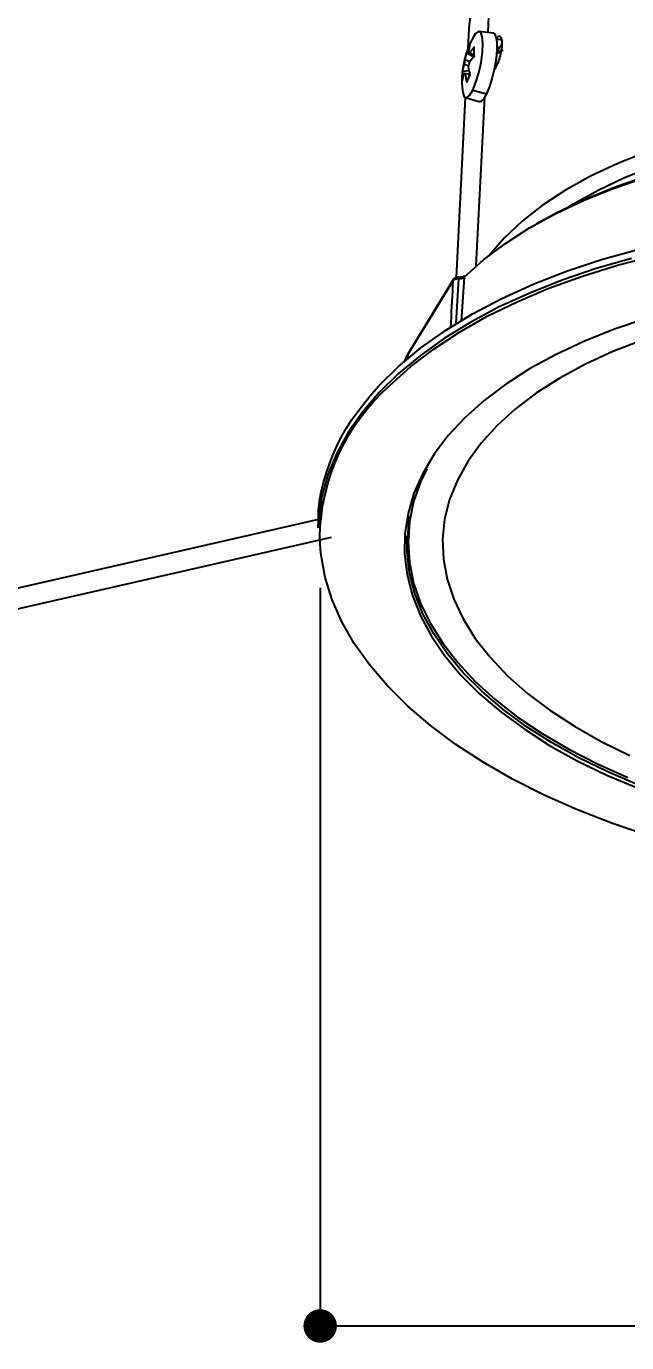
# Model space of a CAD drawing. Header units: millimetres. Extents: x 14 to 828, y 15 to 581.
# Drawn here: x 331.41 to 344.88, y 479.19 to 508.68 of the extents above; entities that cross this region are included whole.
import ezdxf

# ---------------------------------------------------------------- set-up
doc = ezdxf.new("R2010")
doc.units = ezdxf.units.MM
doc.header["$LTSCALE"] = 0.2
doc.layers.get('Defpoints').update_dxf_attribs({"color": 5})
doc.layers.add('1_シンボル', color=2, linetype='Continuous')
doc.layers.add('1_寸法', color=7, linetype='Continuous')
doc.styles.add('Dim', font='simplex.shx', dxfattribs={"width": 0.8, "bigfont": 'extfont2.shx'})
doc.dimstyles.new('1-1', dxfattribs={"dimtxt": 3, "dimasz": 0.75, "dimexe": 0, "dimexo": 1, "dimgap": 0.5, "dimtad": 1, "dimdec": 0, "dimtxsty": 'Dim', "dimblk": 'DOT', "dimcen": 2.5, "dimadec": 0, "dimazin": 0, "dimtfac": 1, "dimtdec": 0, "dimtix": 1, "dimtmove": 2, "dimatfit": 3, "dimldrblk": '引出', "dimfxl": 1, "dimlwd": -1, "dimlwe": -1, "dimarcsym": 0})

# ---------------------------------------------------------------- blocks, each defined once
blk = doc.blocks.new('_Dot')
at = {"color": 0, "linetype": 'ByBlock', "lineweight": -2}
blk.add_line((-0.5, 0), (-1, 0), dxfattribs=at)
at = {"color": 0, "linetype": 'ByBlock', "const_width": 0.5}
blk.add_lwpolyline([(-0.25, 0, 1), (0.25, 0, 1)], format="xyb", close=True, dxfattribs=at)
blk = doc.blocks.new('*D9')
at = {"layer": '1_寸法', "color": 0, "transparency": 16777216}
for p, q in [((338.003, 496.098), (338.003, 479.562)), ((365.521, 495.016), (365.521, 479.562)), ((338.753, 479.562), (364.771, 479.562))]:
    blk.add_line(p, q, dxfattribs=at)
at = {"layer": 'Defpoints', "color": 0, "transparency": 16777216}
for p in [(338.003, 497.098), (365.521, 496.016), (365.521, 479.562)]:
    blk.add_point(p, dxfattribs=at)
at = {"layer": '1_寸法', "color": 0, "transparency": 16777216, "xscale": 0.75, "yscale": 0.75, "zscale": 0.75, "rotation": 180}
blk.add_blockref('_Dot', (338.003, 479.562), dxfattribs=at)
at = {"layer": '1_寸法', "color": 0, "transparency": 16777216, "xscale": 0.75, "yscale": 0.75, "zscale": 0.75}
blk.add_blockref('_Dot', (365.521, 479.562), dxfattribs=at)
at = {"layer": '1_寸法', "color": 0, "transparency": 16777216, "insert": (351.762, 481.562), "char_height": 3, "attachment_point": 5, "style": 'Dim'}
blk.add_mtext('%%C110', dxfattribs=at)
blk = doc.blocks.new('引出')
at = {"color": 0, "linetype": 'ByBlock', "lineweight": -2}
for p, q in [((-3.864, 1.035), (0, 0)), ((0, 0), (-1, 0))]:
    blk.add_line(p, q, dxfattribs=at)

msp = doc.modelspace()

# ---------------------------------------------------------------- linework, layer by layer
at = {"layer": '1_シンボル', "color": 7}
for points in [[(341.852, 510.218, 0.126909), (341.336, 508.616), (341.314, 508.185)], [(341.424, 507.253), (341.495, 507.428), (341.56, 507.641), (341.61, 507.873), (341.641, 508.101), (341.651, 508.301), (341.638, 508.455), (341.604, 508.548), (341.551, 508.57), (341.485, 508.519), (341.439, 508.448, 0.157327), (341.192, 507.247), (341.199, 507.198), (341.234, 507.105), (341.286, 507.083), (341.352, 507.134), (341.424, 507.253), (341.731, 507.168), (341.663, 507.054), (341.6, 506.997), (341.563, 506.993), (341.262, 507.084)], [(341.367, 507.605), (341.251, 507.621, 0.034189), (341.289, 507.435, -0.033006), (341.368, 507.596, -0.034189), (341.33, 507.782, 0.025553), (341.352, 507.881, -0.035696), (341.46, 508.021), (341.459, 508.043), (341.458, 508.066), (341.457, 508.088), (341.457, 508.109), (341.456, 508.131), (341.457, 508.152), (341.457, 508.173), (341.458, 508.195), (341.459, 508.216, 0.035696), (341.35, 508.076, 0.433303), (341.327, 508.085, -0.040464), (341.362, 508.256, 0.047404), (341.283, 508.095, 0.040464), (341.249, 507.924, 0.025553), (341.227, 507.825), (341.336, 507.809)], [(342.081, 508.283, 0.013376), (341.958, 508.098)], [(341.347, 507.686), (341.191, 507.67), (341.19, 507.648), (341.189, 507.626), (341.188, 507.605), (341.188, 507.583), (341.188, 507.561), (341.189, 507.54), (341.19, 507.518), (341.192, 507.497), (341.193, 507.475, -0.044306), (341.229, 507.63), (341.365, 507.61)], [(341.227, 507.825, 0.044306), (341.191, 507.67)], [(341.229, 507.63, 0.433303), (341.251, 507.621)], [(355.377, 505.748, 0.279296), (355.366, 505.737), (354.524, 505.885), (353.668, 506), (352.804, 506.082), (351.934, 506.131), (351.065, 506.146), (350.2, 506.128), (349.344, 506.076), (348.501, 505.991), (347.677, 505.873), (346.874, 505.723), (346.099, 505.541), (345.354, 505.329), (344.643, 505.088), (343.971, 504.818), (343.341, 504.522), (342.852, 504.257)], [(345.371, 490.546), (344.554, 490.823), (343.77, 491.128), (343.023, 491.459), (342.318, 491.815), (341.656, 492.194), (341.042, 492.594), (340.477, 493.015), (339.965, 493.453), (339.509, 493.906), (339.109, 494.373), (338.768, 494.851), (338.488, 495.339), (338.27, 495.833), (338.115, 496.332), (338.023, 496.832), (338.01, 496.963), (337.996, 497.234, -0.211322), (339.572, 500.641), (340.037, 501.058), (340.556, 501.456), (341.128, 501.832), (341.75, 502.185), (342.418, 502.513), (343.13, 502.814), (343.882, 503.087), (344.671, 503.33), (345.493, 503.543)], [(340.993, 503.014), (339.976, 501.354, 0.12692), (339.968, 501.329, 0.0375), (339.89, 501.178)], [(340.992, 503.013, 0.123484), (340.985, 502.989), (339.968, 501.329), (339.964, 501.241)], [(341.246, 503.094, 0.189262), (341.232, 503.063), (341.169, 502.173), (341.162, 502.083)]]:
    msp.add_lwpolyline(points, format="xyb", dxfattribs=at)
for points in [[(341.768, 508.548), (341.786, 508.906)], [(341.568, 508.571), (341.88, 508.535), (341.904, 508.525), (341.943, 508.458), (341.964, 508.335), (341.965, 508.166), (341.947, 507.964), (341.911, 507.746), (341.861, 507.529), (341.799, 507.331), (341.731, 507.168), (341.733, 507.168), (341.665, 507.053), (341.602, 506.996), (341.569, 506.991), (341.567, 506.992)], [(341.884, 508.535), (341.887, 508.534), (341.907, 508.525), (341.945, 508.458), (341.966, 508.335), (341.968, 508.166), (341.95, 507.964), (341.914, 507.745), (341.863, 507.529), (341.801, 507.331), (341.733, 507.168)], [(341.917, 507.73), (341.933, 507.753), (341.948, 507.778), (341.963, 507.806), (341.978, 507.837), (341.993, 507.872), (342.007, 507.908), (342.02, 507.946), (342.033, 507.985), (342.045, 508.025), (342.055, 508.066), (342.064, 508.107), (342.071, 508.147), (342.077, 508.185), (342.081, 508.223), (342.084, 508.261), (342.085, 508.295), (342.085, 508.327), (342.082, 508.356), (342.078, 508.382), (342.072, 508.405), (342.065, 508.423), (342.056, 508.438), (342.046, 508.449), (342.035, 508.456), (342.022, 508.459), (342.009, 508.457), (341.996, 508.45), (341.981, 508.439), (341.966, 508.424), (341.952, 508.407)], [(341.957, 508.406), (342.075, 508.382)], [(341.361, 507.893), (341.249, 507.924)], [(341.283, 508.095), (341.442, 508)], [(341.327, 508.085), (341.343, 508.081)], [(341.459, 508.046), (341.35, 508.076)], [(341.963, 508.097), (342.056, 508.078)], [(342.095, 508.119), (342.09, 508.133), (342.084, 508.142), (342.076, 508.147), (342.068, 508.148), (342.059, 508.146), (342.05, 508.141), (342.04, 508.134), (342.03, 508.124), (342.021, 508.114), (342.011, 508.102), (342.001, 508.089)], [(341.056, 503.059), (341.259, 507.085)], [(341.504, 503.314), (341.694, 507.096)], [(355.75, 506.332), (355.718, 506.339), (354.915, 506.505), (354.094, 506.637), (353.262, 506.736), (352.421, 506.802), (351.579, 506.833), (350.738, 506.83), (349.905, 506.793), (349.084, 506.721), (348.28, 506.616), (347.497, 506.478), (346.741, 506.307), (346.016, 506.105), (345.325, 505.873), (344.674, 505.612), (344.066, 505.324), (343.504, 505.01), (342.991, 504.673), (342.532, 504.314), (342.128, 503.935), (341.789, 503.549)], [(343.564, 504.632), (343.685, 504.707), (344.235, 505.013), (344.829, 505.295), (345.466, 505.55), (346.141, 505.777), (346.849, 505.974), (347.588, 506.141), (348.353, 506.276), (349.139, 506.379), (349.941, 506.449), (350.756, 506.486), (351.577, 506.489), (352.401, 506.458), (353.222, 506.394), (354.036, 506.297), (354.837, 506.167), (355.609, 506.009)], [(341.054, 502.023), (341.113, 503.031), (341.124, 503.031), (341.135, 503.03), (341.146, 503.031), (341.156, 503.032), (341.167, 503.033), (341.177, 503.035), (341.187, 503.038), (341.196, 503.041), (341.205, 503.045), (341.212, 503.049), (341.219, 503.053), (341.226, 503.058), (341.232, 503.063), (341.666, 503.451), (342.155, 503.819), (342.696, 504.166), (343.284, 504.489), (343.919, 504.787), (344.595, 505.058), (345.31, 505.301)], [(339.317, 500.628), (339.759, 501.062), (340.258, 501.477), (340.812, 501.87), (341.419, 502.24), (342.075, 502.586), (342.778, 502.904), (343.523, 503.194), (344.308, 503.455), (345.129, 503.685), (345.981, 503.883), (346.861, 504.048), (347.765, 504.179), (348.688, 504.277), (349.625, 504.339), (350.573, 504.367), (351.526, 504.359), (352.481, 504.316), (353.432, 504.239), (354.376, 504.126), (355.307, 503.98), (356.221, 503.801)], [(344.985, 503.482), (344.188, 503.253), (343.426, 502.994), (342.702, 502.707), (342.019, 502.394), (341.381, 502.055), (340.79, 501.692), (340.249, 501.308), (339.761, 500.903), (339.327, 500.479), (338.951, 500.039), (338.633, 499.584), (338.375, 499.117), (338.177, 498.639), (338.042, 498.153), (337.97, 497.661), (337.958, 497.455), (337.964, 497.631), (307.87, 490.764)], [(340.934, 501.937), (340.94, 502.054), (340.945, 502.171), (340.951, 502.288), (340.957, 502.405), (340.962, 502.521), (340.968, 502.638), (340.974, 502.755), (340.979, 502.872), (340.985, 502.989), (340.988, 502.992), (340.99, 502.995), (340.993, 502.998), (340.995, 503.001), (340.998, 503.003), (341.001, 503.006), (341.005, 503.009), (341.009, 503.011), (341.013, 503.013), (341.017, 503.016), (341.022, 503.018), (341.027, 503.02), (341.031, 503.021), (341.037, 503.023), (341.042, 503.025), (341.047, 503.026), (341.053, 503.027), (341.058, 503.028), (341.064, 503.029), (341.07, 503.03), (341.076, 503.031), (341.082, 503.031), (341.088, 503.031), (341.094, 503.031), (341.1, 503.031), (341.106, 503.031), (341.113, 503.031), (341.113, 503.042), (341.113, 503.052), (341.113, 503.059), (341.113, 503.064), (341.113, 503.066)], [(340.992, 503.013), (340.997, 503.02), (341.002, 503.026), (341.008, 503.032), (341.015, 503.038), (341.022, 503.043), (341.03, 503.048), (341.038, 503.052), (341.047, 503.056), (341.056, 503.059), (341.065, 503.062), (341.075, 503.064), (341.084, 503.065), (341.094, 503.066), (341.103, 503.066), (341.113, 503.066), (341.126, 503.065), (341.14, 503.065), (341.153, 503.066), (341.166, 503.067), (341.178, 503.068), (341.189, 503.07), (341.2, 503.073), (341.21, 503.076), (341.219, 503.079), (341.227, 503.083), (341.234, 503.086), (341.24, 503.09), (341.245, 503.094)], [(345.291, 502.126), (344.582, 501.887), (343.911, 501.619), (343.282, 501.325), (342.699, 501.005), (342.163, 500.662), (341.679, 500.297), (341.249, 499.913), (340.874, 499.511), (340.558, 499.093), (340.302, 498.662), (340.106, 498.22), (339.973, 497.77), (339.903, 497.313), (339.896, 496.852), (339.952, 496.39), (340.071, 495.93), (340.253, 495.472), (340.496, 495.021), (340.799, 494.579), (341.16, 494.147), (341.578, 493.728), (342.051, 493.324), (342.575, 492.939), (343.148, 492.572), (343.767, 492.227), (344.429, 491.906), (345.13, 491.609)], [(345.228, 501.65), (344.568, 501.394), (343.951, 501.11), (343.379, 500.801), (342.857, 500.467), (342.386, 500.112), (341.971, 499.736), (341.614, 499.343), (341.315, 498.934), (341.079, 498.512), (340.904, 498.079), (340.794, 497.638), (340.748, 497.192), (340.767, 496.743), (340.85, 496.293), (340.997, 495.846), (341.207, 495.404), (341.48, 494.969), (341.812, 494.545), (342.203, 494.133), (342.65, 493.737), (343.151, 493.357), (343.702, 492.998), (344.301, 492.66), (344.943, 492.346)], [(337.965, 497.621), (337.964, 497.831), (337.987, 498.041), (338.028, 498.25), (338.08, 498.458), (338.14, 498.664), (338.209, 498.869), (338.286, 499.073), (338.375, 499.276), (338.476, 499.476), (338.588, 499.674), (338.714, 499.87), (338.852, 500.063), (339.001, 500.253), (339.157, 500.441), (339.317, 500.628)], [(340.395, 498.77), (340.256, 498.478), (340.099, 498.034), (340.005, 497.582), (339.973, 497.126), (340.005, 496.667), (340.099, 496.209), (340.255, 495.753), (340.473, 495.302), (340.75, 494.859), (341.087, 494.425), (341.481, 494.004), (341.929, 493.597), (342.43, 493.206), (342.981, 492.834), (343.578, 492.483), (344.219, 492.154), (344.901, 491.85)], [(339.978, 497.292), (339.986, 497.461), (340.009, 497.714)], [(339.986, 497.318), (339.991, 497.246)], [(307.87, 490.304), (338.26, 497.233)], [(345.161, 491.673), (344.464, 491.969), (343.805, 492.289), (343.189, 492.632), (342.618, 492.997), (342.096, 493.381), (341.626, 493.783), (341.21, 494.2), (340.85, 494.63), (340.548, 495.07), (340.306, 495.519), (340.126, 495.975), (340.007, 496.433), (339.951, 496.893), (339.952, 497.273)]]:
    msp.add_lwpolyline(points, dxfattribs=at)

# ---------------------------------------------------------------- dimensions: what is measured, and where the dimension line sits
at = {"layer": '1_寸法'}
dim = msp.add_linear_dim(base=(365.521, 479.562), p1=(338.003, 497.098), p2=(365.521, 496.016), text='%%C110', dimstyle='1-1', dxfattribs=at)
dim.commit()
dim.dimension.update_dxf_attribs({"geometry": '*D9', "text_midpoint": (351.762, 481.562)})

doc.saveas('drawing.dxf')
